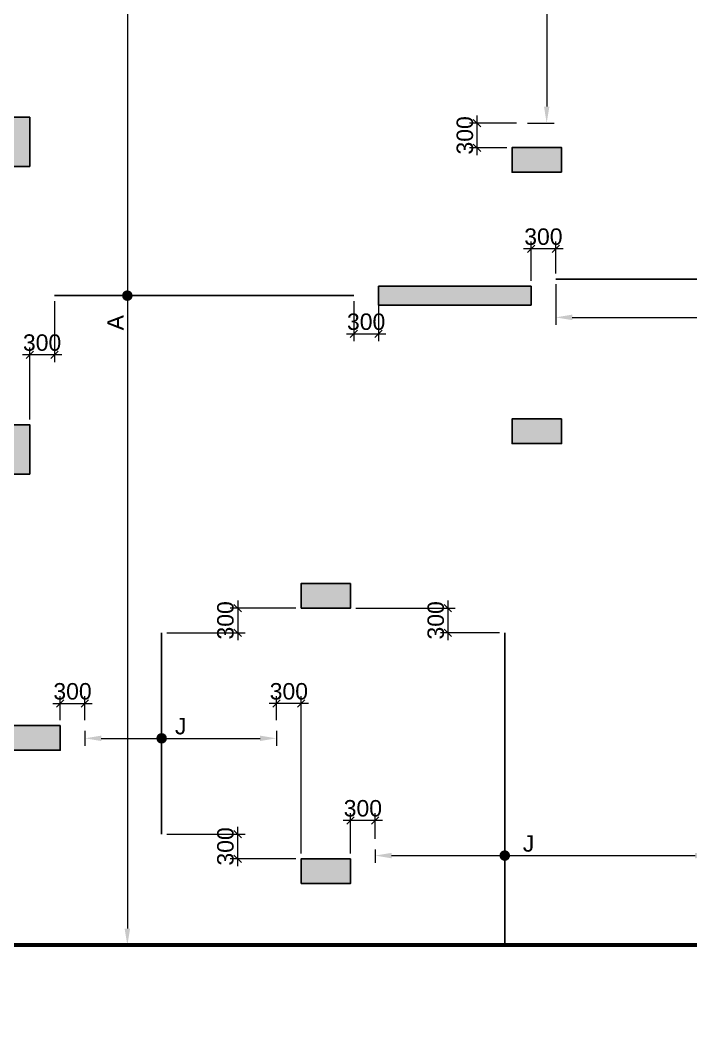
# Model space of a CAD drawing. Header units: millimetres. Extents: x 1123469 to 1752051, y -126924 to 196924.
# Drawn here: x 1589555 to 1597706, y 138316 to 150644 of the extents above; entities that cross this region are included whole.
import ezdxf

# ---------------------------------------------------------------- set-up
doc = ezdxf.new("R2010")
doc.units = ezdxf.units.MM
doc.header["$LTSCALE"] = 500
doc.header["$MEASUREMENT"] = 0
doc.header["$PDMODE"] = 34
doc.linetypes.add('CONTINOUS', pattern=[0])
doc.layers.get('Defpoints').update_dxf_attribs({"lineweight": 0})
for name, color, linetype in [('COL. DIM', 3, 'Continuous'), ('reinf.', 4, 'Continuous'), ('TOWER AREA COLUMN.', 6, 'Continuous')]:
    doc.layers.add(name, color=color, linetype=linetype)
for name, color, linetype, lineweight in [('CUT OUT', 1, 'Continuous', 13), ('dim-M', 1, 'Continuous', 15), ('FOOTING', 1, 'Continuous', 15), ('TOWER COL HATCH', 253, 'Continuous', 20)]:
    doc.layers.add(name, color=color, linetype=linetype, lineweight=lineweight)
doc.styles.add('3mm', font='arial.ttf')
doc.dimstyles.new('PARAMVEER', dxfattribs={"dimtxt": 200, "dimasz": 100, "dimexe": 0, "dimexo": 25, "dimgap": 10, "dimtad": 1, "dimdec": 0, "dimrnd": 5, "dimzin": 0, "dimdsep": 46, "dimtxsty": '3mm', "dimblk": 'OBLIQUE', "dimcen": 0.09, "dimdle": 75, "dimclrd": 1, "dimclre": 1, "dimclrt": 3, "dimadec": 0, "dimazin": 0, "dimtfac": 1, "dimtdec": 0, "dimtmove": 1, "dimatfit": 3, "dimfxl": 100, "dimtolj": 1, "dimtzin": 0, "dimlwd": 18, "dimlwe": 5, "dimarcsym": 0})

# ---------------------------------------------------------------- blocks, each defined once
blk = doc.blocks.new('3tgra')
at = {"layer": 'TOWER COL HATCH'}
h = blk.add_hatch(color=253, dxfattribs=at)
h.dxf.hatch_style = 1
h.paths.add_polyline_path([(1391531, 85842), (1391231, 85842), (1391231, 86442), (1391531, 86442)])
h = blk.add_hatch(color=253, dxfattribs=at)
h.dxf.hatch_style = 1
h.paths.add_polyline_path([(1397996, 85772), (1397996, 86072), (1397396, 86072), (1397396, 85772)])
h = blk.add_hatch(color=253, dxfattribs=at)
h.dxf.hatch_style = 1
h.paths.add_polyline_path([(1397626, 84387), (1395771, 84387), (1395771, 84157), (1397626, 84157)])
h = blk.add_hatch(color=253, dxfattribs=at)
h.dxf.hatch_style = 1
h.paths.add_polyline_path([(1397996, 82772), (1397996, 82472), (1397396, 82472), (1397396, 82772)])
h = blk.add_hatch(color=253, dxfattribs=at)
h.dxf.hatch_style = 1
h.paths.add_polyline_path([(1391231, 82702), (1391531, 82702), (1391531, 82102), (1391231, 82102)])
h = blk.add_hatch(color=253, dxfattribs=at)
h.dxf.hatch_style = 1
h.paths.add_polyline_path([(1395431, 80772), (1395431, 80472), (1394831, 80472), (1394831, 80772)])
h = blk.add_hatch(color=253, dxfattribs=at)
h.dxf.hatch_style = 1
h.paths.add_polyline_path([(1391901, 79042), (1391901, 78742), (1391301, 78742), (1391301, 79042)])
h = blk.add_hatch(color=253, dxfattribs=at)
h.dxf.hatch_style = 1
h.paths.add_polyline_path([(1395431, 77422), (1395431, 77122), (1394831, 77122), (1394831, 77422)])
at = {"layer": 'TOWER AREA COLUMN.', "color": 4}
for points in [[(1391531, 85842), (1391231, 85842), (1391231, 86442), (1391531, 86442)], [(1397996, 85772), (1397996, 86072), (1397396, 86072), (1397396, 85772)], [(1397626, 84387), (1395771, 84387), (1395771, 84157), (1397626, 84157)], [(1397996, 82772), (1397996, 82472), (1397396, 82472), (1397396, 82772)], [(1391231, 82702), (1391531, 82702), (1391531, 82102), (1391231, 82102)], [(1395431, 80772), (1395431, 80472), (1394831, 80472), (1394831, 80772)], [(1391901, 79042), (1391901, 78742), (1391301, 78742), (1391301, 79042)], [(1395431, 77422), (1395431, 77122), (1394831, 77122), (1394831, 77422)]]:
    blk.add_lwpolyline(points, close=True, dxfattribs=at)
blk = doc.blocks.new('_Oblique')
at = {"color": 0, "linetype": 'ByBlock', "lineweight": -2}
blk.add_line((-0.5, -0.5), (0.5, 0.5), dxfattribs=at)
blk = doc.blocks.new('*D585')
at = {"layer": 'COL. DIM', "color": 1, "linetype": 'CONTINOUS', "lineweight": 5, "ltscale": 10, "transparency": 16777216}
for p, q in [((1589970, 147229), (1589970, 146485)), ((1589670, 145789), (1589670, 146665))]:
    blk.add_line(p, q, dxfattribs=at)
at = {"layer": 'COL. DIM', "color": 1, "lineweight": 18, "ltscale": 10, "transparency": 16777216}
blk.add_line((1590060, 146575), (1589580, 146575), dxfattribs=at)
at = {"layer": 'Defpoints', "color": 0, "ltscale": 10, "transparency": 16777216}
for p in [(1589970, 147294), (1589670, 146575), (1589670, 145724)]:
    blk.add_point(p, dxfattribs=at)
at = {"layer": 'COL. DIM', "color": 1, "lineweight": 18, "ltscale": 10, "transparency": 16777216, "xscale": 90, "yscale": 90, "zscale": 90, "rotation": 180}
blk.add_blockref('_Oblique', (1589670, 146575), dxfattribs=at)
at = {"layer": 'COL. DIM', "color": 1, "lineweight": 18, "ltscale": 10, "transparency": 16777216, "xscale": 90, "yscale": 90, "zscale": 90}
blk.add_blockref('_Oblique', (1589970, 146575), dxfattribs=at)
at = {"layer": 'COL. DIM', "color": 3, "ltscale": 10, "transparency": 16777216, "insert": (1589820, 146722), "char_height": 200, "attachment_point": 5, "style": '3mm'}
blk.add_mtext('\\A1;300', dxfattribs=at)
blk = doc.blocks.new('*D586')
at = {"layer": 'COL. DIM', "color": 1, "linetype": 'CONTINOUS', "lineweight": 5, "ltscale": 10, "transparency": 16777216}
for p, q in [((1591134, 155194), (1590767, 155194)), ((1590645, 139394), (1590947, 139394))]:
    blk.add_line(p, q, dxfattribs=at)
at = {"layer": 'COL. DIM', "color": 1, "lineweight": 18, "ltscale": 10, "transparency": 16777216}
blk.add_line((1590857, 154994), (1590857, 139594), dxfattribs=at)
at = {"layer": 'COL. DIM', "color": 1, "ltscale": 10, "transparency": 16777216}
for points in [[(1590823, 154994), (1590890, 154994), (1590857, 155194)], [(1590823, 139594), (1590890, 139594), (1590857, 139394)]]:
    blk.add_solid(points, dxfattribs=at)
at = {"layer": 'Defpoints', "color": 0, "ltscale": 10, "transparency": 16777216}
for p in [(1591199, 155194), (1590580, 139394), (1590857, 139394)]:
    blk.add_point(p, dxfattribs=at)
at = {"layer": 'COL. DIM', "color": 3, "ltscale": 10, "transparency": 16777216, "insert": (1590712, 146965), "char_height": 200, "attachment_point": 5, "rotation": 90, "style": '3mm'}
blk.add_mtext('\\A1;A', dxfattribs=at)
blk = doc.blocks.new('*D587')
at = {"layer": 'COL. DIM', "color": 1, "linetype": 'CONTINOUS', "lineweight": 5, "ltscale": 10, "transparency": 16777216}
for p, q in [((1593610, 147229), (1593610, 146739)), ((1593910, 147229), (1593910, 146739))]:
    blk.add_line(p, q, dxfattribs=at)
at = {"layer": 'COL. DIM', "color": 1, "lineweight": 18, "ltscale": 10, "transparency": 16777216}
blk.add_line((1593520, 146829), (1594000, 146829), dxfattribs=at)
at = {"layer": 'Defpoints', "color": 0, "ltscale": 10, "transparency": 16777216}
for p in [(1593610, 147294), (1593910, 147294), (1593910, 146829)]:
    blk.add_point(p, dxfattribs=at)
at = {"layer": 'COL. DIM', "color": 1, "lineweight": 18, "ltscale": 10, "transparency": 16777216, "xscale": 90, "yscale": 90, "zscale": 90, "rotation": 180}
blk.add_blockref('_Oblique', (1593610, 146829), dxfattribs=at)
at = {"layer": 'COL. DIM', "color": 1, "lineweight": 18, "ltscale": 10, "transparency": 16777216, "xscale": 90, "yscale": 90, "zscale": 90}
blk.add_blockref('_Oblique', (1593910, 146829), dxfattribs=at)
at = {"layer": 'COL. DIM', "color": 3, "ltscale": 10, "transparency": 16777216, "insert": (1593760, 146976), "char_height": 200, "attachment_point": 5, "style": '3mm'}
blk.add_mtext('\\A1;300', dxfattribs=at)
blk = doc.blocks.new('*D593')
at = {"layer": 'COL. DIM', "color": 1, "linetype": 'CONTINOUS', "lineweight": 5, "ltscale": 10, "transparency": 16777216}
for p, q in [((1595964, 155194), (1595865, 155194)), ((1595720, 149394), (1596045, 149394))]:
    blk.add_line(p, q, dxfattribs=at)
at = {"layer": 'COL. DIM', "color": 1, "lineweight": 18, "ltscale": 10, "transparency": 16777216}
blk.add_line((1595955, 154994), (1595955, 149594), dxfattribs=at)
at = {"layer": 'COL. DIM', "color": 1, "ltscale": 10, "transparency": 16777216}
for points in [[(1595922, 154994), (1595988, 154994), (1595955, 155194)], [(1595922, 149594), (1595988, 149594), (1595955, 149394)]]:
    blk.add_solid(points, dxfattribs=at)
at = {"layer": 'Defpoints', "color": 0, "ltscale": 10, "transparency": 16777216}
for p in [(1596029, 155194), (1595655, 149394), (1595955, 149394)]:
    blk.add_point(p, dxfattribs=at)
at = {"layer": 'COL. DIM', "color": 3, "ltscale": 10, "transparency": 16777216, "insert": (1595810, 153859), "char_height": 200, "attachment_point": 5, "rotation": 90, "style": '3mm'}
blk.add_mtext('\\A1;A', dxfattribs=at)
blk = doc.blocks.new('*D595')
at = {"layer": 'COL. DIM', "color": 1, "lineweight": 18, "ltscale": 10, "transparency": 16777216}
blk.add_line((1595108, 149004), (1595108, 149484), dxfattribs=at)
at = {"layer": 'COL. DIM', "color": 1, "linetype": 'CONTINOUS', "lineweight": 5, "ltscale": 10, "transparency": 16777216}
for p, q in [((1595590, 149394), (1595018, 149394)), ((1595470, 149094), (1595018, 149094))]:
    blk.add_line(p, q, dxfattribs=at)
at = {"layer": 'Defpoints', "color": 0, "ltscale": 10, "transparency": 16777216}
for p in [(1595108, 149394), (1595655, 149394), (1595535, 149094)]:
    blk.add_point(p, dxfattribs=at)
at = {"layer": 'COL. DIM', "color": 1, "lineweight": 18, "ltscale": 10, "transparency": 16777216, "xscale": 90, "yscale": 90, "zscale": 90}
for p, rotation in [((1595108, 149394), 90), ((1595108, 149094), 270)]:
    blk.add_blockref('_Oblique', p, dxfattribs=dict(at, rotation=rotation))
at = {"layer": 'COL. DIM', "color": 3, "ltscale": 10, "transparency": 16777216, "insert": (1594961, 149244), "char_height": 200, "attachment_point": 5, "rotation": 90, "style": '3mm'}
blk.add_mtext('\\A1;300', dxfattribs=at)
blk = doc.blocks.new('*D596')
at = {"layer": 'COL. DIM', "color": 1, "linetype": 'CONTINOUS', "lineweight": 5, "ltscale": 10, "transparency": 16777216}
for p, q in [((1595765, 147474), (1595765, 147953)), ((1596065, 147562), (1596065, 147953))]:
    blk.add_line(p, q, dxfattribs=at)
at = {"layer": 'COL. DIM', "color": 1, "lineweight": 18, "ltscale": 10, "transparency": 16777216}
blk.add_line((1596155, 147863), (1595675, 147863), dxfattribs=at)
at = {"layer": 'Defpoints', "color": 0, "ltscale": 10, "transparency": 16777216}
for p in [(1595765, 147863), (1596065, 147497), (1595765, 147409)]:
    blk.add_point(p, dxfattribs=at)
at = {"layer": 'COL. DIM', "color": 1, "lineweight": 18, "ltscale": 10, "transparency": 16777216, "xscale": 90, "yscale": 90, "zscale": 90, "rotation": 180}
blk.add_blockref('_Oblique', (1595765, 147863), dxfattribs=at)
at = {"layer": 'COL. DIM', "color": 1, "lineweight": 18, "ltscale": 10, "transparency": 16777216, "xscale": 90, "yscale": 90, "zscale": 90}
blk.add_blockref('_Oblique', (1596065, 147863), dxfattribs=at)
at = {"layer": 'COL. DIM', "color": 3, "ltscale": 10, "transparency": 16777216, "insert": (1595915, 148011), "char_height": 200, "attachment_point": 5, "style": '3mm'}
blk.add_mtext('\\A1;300', dxfattribs=at)
blk = doc.blocks.new('*D601')
at = {"layer": 'COL. DIM', "color": 1, "linetype": 'CONTINOUS', "lineweight": 5, "ltscale": 10, "transparency": 16777216}
for p, q in [((1593570, 140509), (1593570, 140999)), ((1593870, 140686), (1593870, 140999))]:
    blk.add_line(p, q, dxfattribs=at)
at = {"layer": 'COL. DIM', "color": 1, "lineweight": 18, "ltscale": 10, "transparency": 16777216}
blk.add_line((1593960, 140909), (1593480, 140909), dxfattribs=at)
at = {"layer": 'Defpoints', "color": 0, "ltscale": 10, "transparency": 16777216}
for p in [(1593570, 140909), (1593870, 140621), (1593570, 140444)]:
    blk.add_point(p, dxfattribs=at)
at = {"layer": 'COL. DIM', "color": 1, "lineweight": 18, "ltscale": 10, "transparency": 16777216, "xscale": 90, "yscale": 90, "zscale": 90, "rotation": 180}
blk.add_blockref('_Oblique', (1593570, 140909), dxfattribs=at)
at = {"layer": 'COL. DIM', "color": 1, "lineweight": 18, "ltscale": 10, "transparency": 16777216, "xscale": 90, "yscale": 90, "zscale": 90}
blk.add_blockref('_Oblique', (1593870, 140909), dxfattribs=at)
at = {"layer": 'COL. DIM', "color": 3, "ltscale": 10, "transparency": 16777216, "insert": (1593720, 141057), "char_height": 200, "attachment_point": 5, "style": '3mm'}
blk.add_mtext('\\A1;300', dxfattribs=at)
blk = doc.blocks.new('*D668')
at = {"layer": 'COL. DIM', "color": 1, "linetype": 'CONTINOUS', "lineweight": 5, "ltscale": 10, "transparency": 16777216}
for p, q in [((1593870, 140556), (1593870, 140393)), ((1597960, 140643), (1597960, 140393))]:
    blk.add_line(p, q, dxfattribs=at)
at = {"layer": 'COL. DIM', "color": 1, "lineweight": 18, "ltscale": 10, "transparency": 16777216}
blk.add_line((1594070, 140483), (1597760, 140483), dxfattribs=at)
at = {"layer": 'COL. DIM', "color": 1, "ltscale": 10, "transparency": 16777216}
for points in [[(1594070, 140516), (1594070, 140449), (1593870, 140483)], [(1597760, 140516), (1597760, 140449), (1597960, 140483)]]:
    blk.add_solid(points, dxfattribs=at)
at = {"layer": 'Defpoints', "color": 0, "ltscale": 10, "transparency": 16777216}
for p in [(1597960, 140708), (1593870, 140621), (1597960, 140483)]:
    blk.add_point(p, dxfattribs=at)
at = {"layer": 'COL. DIM', "color": 3, "ltscale": 10, "transparency": 16777216, "insert": (1595735, 140629), "char_height": 200, "attachment_point": 5, "style": '3mm'}
blk.add_mtext('\\A1;J', dxfattribs=at)
blk = doc.blocks.new('*D677')
at = {"layer": 'COL. DIM', "color": 1, "linetype": 'CONTINOUS', "lineweight": 5, "ltscale": 10, "transparency": 16777216}
for p, q in [((1596065, 147432), (1596065, 146940)), ((1601595, 147432), (1601595, 146940))]:
    blk.add_line(p, q, dxfattribs=at)
at = {"layer": 'COL. DIM', "color": 1, "lineweight": 18, "ltscale": 10, "transparency": 16777216}
blk.add_line((1596265, 147030), (1601395, 147030), dxfattribs=at)
at = {"layer": 'COL. DIM', "color": 1, "ltscale": 10, "transparency": 16777216}
for points in [[(1596265, 147063), (1596265, 146996), (1596065, 147030)], [(1601395, 147063), (1601395, 146996), (1601595, 147030)]]:
    blk.add_solid(points, dxfattribs=at)
at = {"layer": 'Defpoints', "color": 0, "ltscale": 10, "transparency": 16777216}
for p in [(1596065, 147497), (1601595, 147497), (1601595, 147030)]:
    blk.add_point(p, dxfattribs=at)
at = {"layer": 'COL. DIM', "color": 3, "ltscale": 10, "transparency": 16777216, "insert": (1598468, 147176), "char_height": 200, "attachment_point": 5, "style": '3mm'}
blk.add_mtext('\\A1;J', dxfattribs=at)
blk = doc.blocks.new('*D852')
at = {"layer": 'COL. DIM', "color": 1, "lineweight": 18, "ltscale": 10, "transparency": 16777216}
blk.add_line((1594754, 143584), (1594754, 143104), dxfattribs=at)
at = {"layer": 'COL. DIM', "color": 1, "linetype": 'CONTINOUS', "lineweight": 5, "ltscale": 10, "transparency": 16777216}
for p, q in [((1593635, 143494), (1594844, 143494)), ((1595380, 143194), (1594664, 143194))]:
    blk.add_line(p, q, dxfattribs=at)
at = {"layer": 'Defpoints', "color": 0, "ltscale": 10, "transparency": 16777216}
for p in [(1593570, 143494), (1594754, 143194), (1595445, 143194)]:
    blk.add_point(p, dxfattribs=at)
at = {"layer": 'COL. DIM', "color": 1, "lineweight": 18, "ltscale": 10, "transparency": 16777216, "xscale": 90, "yscale": 90, "zscale": 90}
for p, rotation in [((1594754, 143494), 90), ((1594754, 143194), 270)]:
    blk.add_blockref('_Oblique', p, dxfattribs=dict(at, rotation=rotation))
at = {"layer": 'COL. DIM', "color": 3, "ltscale": 10, "transparency": 16777216, "insert": (1594607, 143344), "char_height": 200, "attachment_point": 5, "rotation": 90, "style": '3mm'}
blk.add_mtext('\\A1;300', dxfattribs=at)
blk = doc.blocks.new('*D868')
at = {"layer": 'COL. DIM', "color": 1, "lineweight": 18, "ltscale": 10, "transparency": 16777216}
blk.add_line((1592198, 140354), (1592198, 140834), dxfattribs=at)
at = {"layer": 'COL. DIM', "color": 1, "linetype": 'CONTINOUS', "lineweight": 5, "ltscale": 10, "transparency": 16777216}
for p, q in [((1591338, 140744), (1592288, 140744)), ((1592905, 140444), (1592108, 140444))]:
    blk.add_line(p, q, dxfattribs=at)
at = {"layer": 'Defpoints', "color": 0, "ltscale": 10, "transparency": 16777216}
for p in [(1591273, 140744), (1592198, 140744), (1592970, 140444)]:
    blk.add_point(p, dxfattribs=at)
at = {"layer": 'COL. DIM', "color": 1, "lineweight": 18, "ltscale": 10, "transparency": 16777216, "xscale": 90, "yscale": 90, "zscale": 90}
for p, rotation in [((1592198, 140744), 90), ((1592198, 140444), 270)]:
    blk.add_blockref('_Oblique', p, dxfattribs=dict(at, rotation=rotation))
at = {"layer": 'COL. DIM', "color": 3, "ltscale": 10, "transparency": 16777216, "insert": (1592050, 140594), "char_height": 200, "attachment_point": 5, "rotation": 90, "style": '3mm'}
blk.add_mtext('\\A1;300', dxfattribs=at)
blk = doc.blocks.new('*D870')
at = {"layer": 'COL. DIM', "color": 1, "lineweight": 18, "ltscale": 10, "transparency": 16777216}
blk.add_line((1592198, 143584), (1592198, 143104), dxfattribs=at)
at = {"layer": 'COL. DIM', "color": 1, "linetype": 'CONTINOUS', "lineweight": 5, "ltscale": 10, "transparency": 16777216}
for p, q in [((1592905, 143494), (1592108, 143494)), ((1591338, 143194), (1592288, 143194))]:
    blk.add_line(p, q, dxfattribs=at)
at = {"layer": 'Defpoints', "color": 0, "ltscale": 10, "transparency": 16777216}
for p in [(1592970, 143494), (1591273, 143194), (1592198, 143194)]:
    blk.add_point(p, dxfattribs=at)
at = {"layer": 'COL. DIM', "color": 1, "lineweight": 18, "ltscale": 10, "transparency": 16777216, "xscale": 90, "yscale": 90, "zscale": 90}
for p, rotation in [((1592198, 143494), 90), ((1592198, 143194), 270)]:
    blk.add_blockref('_Oblique', p, dxfattribs=dict(at, rotation=rotation))
at = {"layer": 'COL. DIM', "color": 3, "ltscale": 10, "transparency": 16777216, "insert": (1592050, 143344), "char_height": 200, "attachment_point": 5, "rotation": 90, "style": '3mm'}
blk.add_mtext('\\A1;300', dxfattribs=at)
blk = doc.blocks.new('*D871')
at = {"layer": 'COL. DIM', "color": 1, "linetype": 'CONTINOUS', "lineweight": 5, "ltscale": 10, "transparency": 16777216}
for p, q in [((1590040, 142129), (1590040, 142423)), ((1590340, 142129), (1590340, 142423))]:
    blk.add_line(p, q, dxfattribs=at)
at = {"layer": 'COL. DIM', "color": 1, "lineweight": 18, "ltscale": 10, "transparency": 16777216}
blk.add_line((1589950, 142333), (1590430, 142333), dxfattribs=at)
at = {"layer": 'Defpoints', "color": 0, "ltscale": 10, "transparency": 16777216}
for p in [(1590340, 142333), (1590040, 142064), (1590340, 142064)]:
    blk.add_point(p, dxfattribs=at)
at = {"layer": 'COL. DIM', "color": 1, "lineweight": 18, "ltscale": 10, "transparency": 16777216, "xscale": 90, "yscale": 90, "zscale": 90, "rotation": 180}
blk.add_blockref('_Oblique', (1590040, 142333), dxfattribs=at)
at = {"layer": 'COL. DIM', "color": 1, "lineweight": 18, "ltscale": 10, "transparency": 16777216, "xscale": 90, "yscale": 90, "zscale": 90}
blk.add_blockref('_Oblique', (1590340, 142333), dxfattribs=at)
at = {"layer": 'COL. DIM', "color": 3, "ltscale": 10, "transparency": 16777216, "insert": (1590190, 142480), "char_height": 200, "attachment_point": 5, "style": '3mm'}
blk.add_mtext('\\A1;300', dxfattribs=at)
blk = doc.blocks.new('*D872')
at = {"layer": 'COL. DIM', "color": 1, "linetype": 'CONTINOUS', "lineweight": 5, "ltscale": 10, "transparency": 16777216}
for p, q in [((1592670, 142129), (1592670, 142423)), ((1592970, 140509), (1592970, 142423))]:
    blk.add_line(p, q, dxfattribs=at)
at = {"layer": 'COL. DIM', "color": 1, "lineweight": 18, "ltscale": 10, "transparency": 16777216}
blk.add_line((1593060, 142333), (1592580, 142333), dxfattribs=at)
at = {"layer": 'Defpoints', "color": 0, "ltscale": 10, "transparency": 16777216}
for p in [(1592670, 142333), (1592670, 142064), (1592970, 140444)]:
    blk.add_point(p, dxfattribs=at)
at = {"layer": 'COL. DIM', "color": 1, "lineweight": 18, "ltscale": 10, "transparency": 16777216, "xscale": 90, "yscale": 90, "zscale": 90, "rotation": 180}
blk.add_blockref('_Oblique', (1592670, 142333), dxfattribs=at)
at = {"layer": 'COL. DIM', "color": 1, "lineweight": 18, "ltscale": 10, "transparency": 16777216, "xscale": 90, "yscale": 90, "zscale": 90}
blk.add_blockref('_Oblique', (1592970, 142333), dxfattribs=at)
at = {"layer": 'COL. DIM', "color": 3, "ltscale": 10, "transparency": 16777216, "insert": (1592820, 142480), "char_height": 200, "attachment_point": 5, "style": '3mm'}
blk.add_mtext('\\A1;300', dxfattribs=at)
blk = doc.blocks.new('*D869')
at = {"layer": 'COL. DIM', "color": 1, "linetype": 'CONTINOUS', "lineweight": 5, "ltscale": 10, "transparency": 16777216}
for p, q in [((1590340, 141999), (1590340, 141819)), ((1592670, 141999), (1592670, 141819))]:
    blk.add_line(p, q, dxfattribs=at)
at = {"layer": 'COL. DIM', "color": 1, "lineweight": 18, "ltscale": 10, "transparency": 16777216}
blk.add_line((1590540, 141909), (1592470, 141909), dxfattribs=at)
at = {"layer": 'COL. DIM', "color": 1, "ltscale": 10, "transparency": 16777216}
for points in [[(1590540, 141942), (1590540, 141876), (1590340, 141909)], [(1592470, 141942), (1592470, 141876), (1592670, 141909)]]:
    blk.add_solid(points, dxfattribs=at)
at = {"layer": 'Defpoints', "color": 0, "ltscale": 10, "transparency": 16777216}
for p in [(1590340, 142064), (1592670, 142064), (1592670, 141909)]:
    blk.add_point(p, dxfattribs=at)
at = {"layer": 'COL. DIM', "color": 3, "ltscale": 10, "transparency": 16777216, "insert": (1591505, 142056), "char_height": 200, "attachment_point": 5, "style": '3mm'}
blk.add_mtext('\\A1;J', dxfattribs=at)

msp = doc.modelspace()

# ---------------------------------------------------------------- linework, layer by layer
at = {"layer": 'dim-M', "color": 4, "ltscale": 10, "const_width": 63.8}
for points in [[(1590824.7, 147294.2, 1), (1590888.5, 147294.2, 1)], [(1591241.4, 141909, -1), (1591305.1, 141909, -1)], [(1595413.4, 140482.6, -1), (1595477.1, 140482.6, -1)]]:
    msp.add_lwpolyline(points, format="xyb", close=True, dxfattribs=at)
at = {"layer": 'FOOTING', "color": 3, "ltscale": 10, "const_width": 50}
msp.add_lwpolyline([(1615100, 139394.2), (1588920, 139394.2), (1588920, 126979.3), (1580365, 126979.3), (1580365, 126464.3), (1571585, 126464.3), (1571585, 126979.3), (1563030, 126979.3), (1563030, 148629.4), (1574119.9, 148629.4), (1574119.9, 158914.1), (1582994.9, 158914.1), (1582994.9, 157414.1), (1586944.9, 157414.1), (1586944.9, 156599.2), (1588640, 156599.2), (1588640, 155194.2), (1615380, 155194.2)], dxfattribs=at)
at = {"layer": 'reinf.', "color": 4, "ltscale": 1.4}
for p, q in [((1596065, 147496.6), (1601595, 147496.6)), ((1589970, 147294.2), (1593610, 147294.2)), ((1591273.3, 140744.2), (1591273.3, 143194.2)), ((1595445.2, 139394.2), (1595445.2, 143194.2))]:
    msp.add_line(p, q, dxfattribs=at)

# ---------------------------------------------------------------- block references
at = {"layer": 'CUT OUT', "color": 4}
msp.add_blockref('3tgra', (198139.3, 63022.5), dxfattribs=at)

# ---------------------------------------------------------------- dimensions: what is measured, and where the dimension line sits
at = {"layer": 'COL. DIM', "color": 6, "ltscale": 10}
for base, p1, p2, picture, middle in [((1590856.6, 139394.2), (1591198.8, 155194.2), (1590579.7, 139394.2), '*D586', (1590856.6, 146964.8)), ((1595955, 149394.2), (1596028.8, 155194.2), (1595655, 149394.2), '*D593', (1595955, 153858.9))]:
    dim = msp.add_linear_dim(base=base, p1=p1, p2=p2, angle=90, text='A', dimstyle='PARAMVEER', override={"dimasz": 200, "dimexe": 90, "dimexo": 65, "dimgap": 45, "dimpost": '\\X', "dimsah": 1, "dimdle": 90, "dimfxl": 0.18, "dimarcsym": 1}, dxfattribs=at)
    dim.commit()
    dim.dimension.update_dxf_attribs({"geometry": picture, "text_midpoint": middle, "dimtype": 160})
for base, p1, p2, angle, picture, middle in [((1595108.4, 149394.2), (1595535, 149094.2), (1595655, 149394.2), 270, '*D595', (1595108.4, 149244.2)), ((1595765, 147863.4), (1596065, 147496.6), (1595765, 147409.2), 180, '*D596', (1595915, 147863.4)), ((1589670, 146575), (1589970, 147294.2), (1589670, 145724.2), 180, '*D585', (1589820, 146575)), ((1592197.6, 143194.2), (1592970, 143494.2), (1591273.3, 143194.2), 90, '*D870', (1592197.6, 143344.2)), ((1594754, 143194.2), (1593570, 143494.2), (1595445.2, 143194.2), 90, '*D852', (1594754, 143344.2)), ((1592670, 142332.7), (1592970, 140444.2), (1592670, 142063.6), 180, '*D872', (1592820, 142332.7)), ((1593570, 140909.5), (1593870, 140621.1), (1593570, 140444.2), 180, '*D601', (1593720, 140909.5)), ((1592197.6, 140744.2), (1592970, 140444.2), (1591273.3, 140744.2), 270, '*D868', (1592197.6, 140594.2))]:
    dim = msp.add_linear_dim(base=base, p1=p1, p2=p2, angle=angle, dimstyle='PARAMVEER', override={"dimasz": 90, "dimexe": 90, "dimexo": 65, "dimgap": 45, "dimpost": '\\X', "dimdle": 90, "dimfxl": 0.18, "dimarcsym": 1}, dxfattribs=at)
    dim.commit()
    dim.dimension.update_dxf_attribs({"geometry": picture, "text_midpoint": middle, "dimtype": 160})
for base, p1, p2, picture, middle in [((1601595, 147029.6), (1596065, 147496.6), (1601595, 147496.6), '*D677', (1598467.9, 147029.6)), ((1592670, 141909), (1590340, 142064.2), (1592670, 142063.6), '*D869', (1591505, 141909)), ((1597960, 140482.6), (1593870, 140621.1), (1597960, 140708), '*D668', (1595734.9, 140482.6))]:
    dim = msp.add_linear_dim(base=base, p1=p1, p2=p2, text='J', dimstyle='PARAMVEER', override={"dimasz": 200, "dimexe": 90, "dimexo": 65, "dimgap": 45, "dimpost": '\\X', "dimsah": 1, "dimdle": 90, "dimfxl": 0.18, "dimarcsym": 1}, dxfattribs=at)
    dim.commit()
    dim.dimension.update_dxf_attribs({"geometry": picture, "text_midpoint": middle, "dimtype": 160})
for base, p1, p2, picture, middle in [((1593910, 146829), (1593610, 147294.2), (1593910, 147294.2), '*D587', (1593760, 146829)), ((1590340, 142332.7), (1590040, 142064.2), (1590340, 142064.2), '*D871', (1590190, 142332.7))]:
    dim = msp.add_linear_dim(base=base, p1=p1, p2=p2, dimstyle='PARAMVEER', override={"dimasz": 90, "dimexe": 90, "dimexo": 65, "dimgap": 45, "dimpost": '\\X', "dimdle": 90, "dimfxl": 0.18, "dimarcsym": 1}, dxfattribs=at)
    dim.commit()
    dim.dimension.update_dxf_attribs({"geometry": picture, "text_midpoint": middle, "dimtype": 160})

doc.saveas('drawing.dxf')
